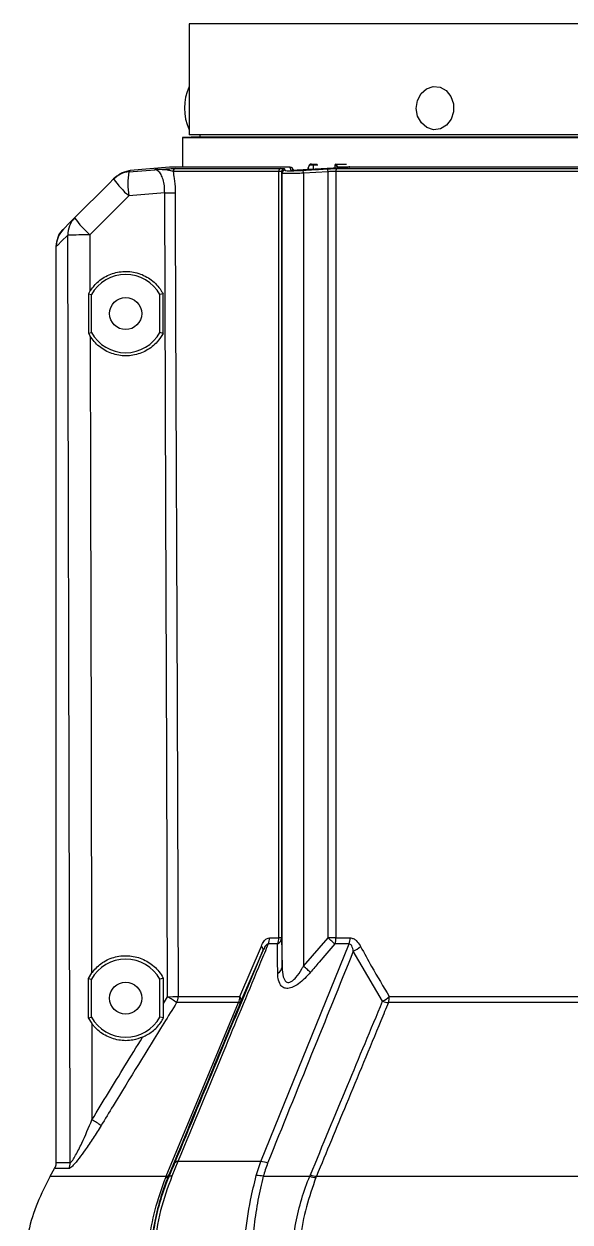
# Model space of a CAD drawing. Extents: x 16.7 to 113.1, y 4.5 to 84.5.
# Drawn here: x 50.6 to 53.39, y 15.96 to 22.09 of the extents above; entities that cross this region are included whole.
import ezdxf

# ---------------------------------------------------------------- set-up
doc = ezdxf.new("R2010")
doc.units = 0
doc.header["$MEASUREMENT"] = 0
doc.layers.add('OBJECT', color=7, linetype='CONTINUOUS')

msp = doc.modelspace()

# ---------------------------------------------------------------- linework, layer by layer
at = {"layer": 'OBJECT'}
for p, q in [((51.4437, 22.0898), (51.4437, 21.7704)), ((56.4757, 22.0898), (51.4437, 22.0898)), ((51.4438, 21.7692), (51.4438, 21.5498)), ((51.4997, 21.5127), (51.4097, 21.5095)), ((51.4097, 21.5095), (51.4097, 21.3575)), ((51.4097, 21.5095), (53.9397, 21.5095)), ((51.4437, 21.5487), (51.4437, 21.5225)), ((56.4757, 21.5225), (51.4437, 21.5225)), ((51.4997, 21.5225), (51.4997, 21.5127)), ((51.4997, 21.5127), (53.9397, 21.5127)), ((51.142, 21.3398), (51.1001, 21.3286)), ((51.1361, 21.3336), (51.269, 21.3447)), ((51.3435, 21.3575), (51.142, 21.3398)), ((51.9436, 21.3575), (51.3435, 21.3575)), ((51.9446, 21.3575), (51.3448, 21.3575)), ((51.9024, 21.336), (51.3619, 21.336)), ((51.375, 21.3509), (51.9129, 21.3509)), ((51.9024, 17.417), (51.9024, 21.336)), ((51.9196, 21.3267), (51.9173, 21.3344)), ((51.9173, 21.3344), (51.9173, 17.417)), ((51.9196, 17.2679), (51.9196, 21.3267)), ((51.9662, 21.3397), (51.9609, 21.3561)), ((52.2423, 21.3561), (51.9662, 21.3397)), ((51.9791, 21.3404), (51.9752, 21.3481)), ((52.1545, 21.3343), (52.0286, 21.3268)), ((52.0286, 21.3268), (52.0286, 17.2719)), ((52.0545, 21.3557), (52.0543, 21.3557)), ((52.0545, 21.3449), (52.0545, 21.3584)), ((52.0695, 21.3734), (52.0695, 21.3684)), ((52.0695, 21.3734), (52.0759, 21.3734)), ((52.0791, 21.3684), (52.0695, 21.3684)), ((52.0759, 21.3734), (52.0989, 21.3734)), ((52.0791, 21.3684), (52.0791, 21.3464)), ((52.1024, 21.3684), (52.0791, 21.3684)), ((52.1545, 17.417), (52.1545, 21.3343)), ((52.1895, 21.3684), (52.1895, 21.3529)), ((52.1945, 21.3734), (52.2482, 21.3734)), ((52.1949, 21.336), (52.1949, 17.417)), ((53.4605, 21.336), (52.1949, 21.336)), ((52.2039, 21.3509), (53.463, 21.3509)), ((52.2638, 21.3584), (52.2045, 21.3584)), ((52.2045, 21.3584), (52.2045, 21.3538)), ((52.2638, 21.3584), (52.2638, 21.3603)), ((53.7079, 21.3575), (52.2873, 21.3575)), ((53.708, 21.3575), (52.2881, 21.3575)), ((51.0583, 21.2975), (51.0645, 21.3037)), ((51.3192, 21.2259), (51.1358, 21.2105)), ((50.9365, 21.0112), (50.9372, 20.7228)), ((50.7648, 16.2683), (50.7648, 20.9522)), ((50.9296, 20.7096), (50.9295, 20.5082)), ((50.9372, 20.7228), (50.9296, 20.7096)), ((50.9296, 20.7096), (50.9447, 20.7057)), ((50.9447, 20.5121), (50.9447, 20.7057)), ((51.3111, 20.7098), (51.2947, 20.7057)), ((51.2947, 20.5121), (51.2947, 20.7057)), ((51.3112, 20.5079), (51.3111, 20.7098)), ((50.9295, 20.5082), (50.9447, 20.5121)), ((50.9295, 20.5082), (50.9377, 20.4939)), ((51.3112, 20.5079), (51.2947, 20.5121)), ((51.855, 17.417), (51.9024, 17.417)), ((51.9173, 17.417), (51.9024, 17.417)), ((51.9173, 17.417), (51.9196, 17.2679)), ((52.0286, 17.2719), (52.1545, 17.417)), ((52.1949, 17.417), (52.1545, 17.417)), ((52.1949, 17.417), (52.2672, 17.417)), ((51.7037, 17.117), (51.8136, 17.375)), ((51.8215, 17.3508), (51.709, 17.0928)), ((51.8113, 16.2729), (52.262, 17.386)), ((51.8961, 17.386), (51.8486, 17.386)), ((52.262, 17.386), (52.1895, 17.386)), ((52.4337, 17.0932), (52.2835, 17.3491)), ((50.9455, 17.2376), (50.9282, 17.2099)), ((50.9282, 17.2099), (50.9281, 17.0079)), ((50.9282, 17.2099), (50.9447, 17.2057)), ((50.9447, 17.0121), (50.9447, 17.2057)), ((51.3125, 17.2102), (51.2947, 17.2057)), ((51.2947, 17.0121), (51.2947, 17.2057)), ((51.3125, 17.0809), (51.3125, 17.2102)), ((51.3125, 17.0809), (51.3345, 17.1163)), ((51.388, 17.117), (51.7037, 17.117)), ((52.4678, 17.117), (53.4605, 17.117)), ((51.3274, 16.1979), (51.6967, 17.086)), ((51.6967, 17.086), (51.3802, 17.086)), ((53.459, 17.086), (52.4632, 17.086)), ((50.9281, 17.0079), (50.9447, 17.0121)), ((50.9281, 17.0079), (50.9461, 16.9792)), ((50.9461, 16.9792), (50.9474, 16.4872)), ((51.3131, 17.0074), (51.2947, 17.0121)), ((50.7338, 16.1979), (50.7565, 16.2373)), ((50.8285, 16.2373), (50.7565, 16.2373)), ((50.7648, 16.2683), (50.8366, 16.2683)), ((51.3867, 16.2729), (51.3561, 16.1991)), ((51.8113, 16.2729), (51.3867, 16.2729)), ((51.7874, 16.2013), (51.8113, 16.2729)), ((50.7338, 16.1979), (51.3274, 16.1979)), ((51.3246, 16.1913), (51.3274, 16.1979)), ((51.3417, 16.1961), (51.3378, 16.1978)), ((51.8231, 16.1979), (52.0613, 16.1979)), ((52.0953, 16.1979), (52.0925, 16.1911)), ((52.0953, 16.1979), (55.8242, 16.1979))]:
    msp.add_line(p, q, dxfattribs=at)
at = {"layer": 'OBJECT', "flags": 128}
for points in [[(52.7962, 21.6812), (52.7966, 21.6404), (52.7842, 21.6022), (52.7607, 21.5717), (52.7293, 21.5531), (52.6941, 21.5489), (52.66, 21.5596), (52.6316, 21.5838), (52.6127, 21.6183), (52.6058, 21.6583), (52.6119, 21.6984), (52.6301, 21.7334), (52.6581, 21.7583), (52.6919, 21.7699), (52.7271, 21.7666), (52.7589, 21.7489), (52.783, 21.7191), (52.7962, 21.6812)], [(52.0286, 21.3268), (52.0284, 21.3296), (52.0282, 21.3323), (52.0281, 21.3348), (52.028, 21.3371), (52.0278, 21.3389), (52.0278, 21.3404), (52.0277, 21.3413), (52.0277, 21.3417)], [(52.0759, 21.3734), (52.0765, 21.3733), (52.0771, 21.373), (52.0777, 21.3725), (52.0782, 21.3719), (52.0786, 21.3711), (52.0789, 21.3703), (52.079, 21.3693), (52.0791, 21.3684)], [(52.1545, 21.3343), (52.1543, 21.3371), (52.1542, 21.3398), (52.154, 21.3423), (52.1539, 21.3445), (52.1538, 21.3464), (52.1537, 21.3478), (52.1536, 21.3488), (52.1536, 21.3492)], [(52.2045, 21.3584), (52.2019, 21.3601), (52.1993, 21.3618), (52.197, 21.3634), (52.1948, 21.3648), (52.193, 21.366), (52.1915, 21.367), (52.1904, 21.3678), (52.1897, 21.3682), (52.1895, 21.3684)], [(52.1945, 21.3734), (52.1947, 21.3731), (52.1952, 21.3722), (52.1962, 21.3708), (52.1974, 21.369), (52.1989, 21.3667), (52.2006, 21.3641), (52.2025, 21.3613), (52.2045, 21.3584)], [(52.2638, 21.3584), (52.2642, 21.3583), (52.2646, 21.3583), (52.2651, 21.3583), (52.2651, 21.3583)], [(50.859, 21.0982), (51.0355, 21.2747), (51.0583, 21.2975)], [(51.1358, 21.2105), (50.9593, 21.034), (50.9365, 21.0112)], [(51.3345, 17.1163), (51.3299, 18.325), (51.3251, 19.616), (51.3192, 21.2259)], [(51.3731, 21.2266), (51.3736, 21.1026), (51.3753, 20.6066), (51.3825, 18.6228), (51.388, 17.117)], [(50.8014, 21.0406), (50.8087, 21.0478), (50.8279, 21.0671), (50.859, 21.0982)], [(50.8248, 21.0098), (50.7923, 20.9786), (50.7723, 20.9594), (50.7648, 20.9522)], [(50.8366, 16.2683), (50.836, 16.5017), (50.8334, 17.5016), (50.8248, 21.0098)], [(50.9377, 20.4939), (50.9395, 19.7202), (50.9426, 18.4293), (50.9455, 17.2376)], [(52.1895, 17.386), (52.1861, 17.389), (52.1823, 17.3924), (52.1781, 17.3961), (52.1737, 17.4), (52.1691, 17.404), (52.1643, 17.4083), (52.1594, 17.4126), (52.1545, 17.417)], [(52.0649, 17.2409), (52.0614, 17.2439), (52.0575, 17.2473), (52.0532, 17.2509), (52.0487, 17.2548), (52.0439, 17.2589), (52.0389, 17.2632), (52.0338, 17.2675), (52.0286, 17.2719)]]:
    msp.add_lwpolyline(points, dxfattribs=at)
at = {"layer": 'OBJECT'}
for centre in [(51.1197, 20.6089), (51.1197, 17.1089)]:
    msp.add_circle(centre, 0.082, dxfattribs=at)
for centre, radius, start, end in [((51.7008, 21.6595), 0.28, 156.64122, 203.35878), ((51.1467, 21.2092), 0.1249, 94.86237, 134.99879), ((51.5104, 21.2713), 0.3794, 170.55032, 189.22113), ((51.3766, 21.3362), 0.0148, 96.30283, 180.99776), ((51.9164, 21.3374), 0.014, 104.52164, 185.73154), ((51.9323, 21.3344), 0.015, 93.76063, 179.8957), ((51.9346, 21.3267), 0.015, 93.6369, 179.88811), ((51.9619, 21.3412), 0.015, 27.4218, 93.87646), ((52.0542, 21.3586), 0.000337, 277.91974, 308.42768), ((52.0695, 21.3584), 0.015, 90, 180), ((52.1945, 21.3684), 0.005, 90, 180), ((52.2087, 21.3379), 0.0139, 110.3895, 187.86543), ((51.4931, 21.6069), 0.5337, 215.4392, 227.96982), ((51.3184, 23.3406), 2.1148, 270.02164, 271.48167), ((50.943, 21.0148), 0.1184, 135.20807, 182.41528), ((51.2939, 21.4077), 0.5338, 215.44029, 227.96873), ((50.9266, 17.4078), 3.6034, 89.84163, 91.61883), ((51.1197, 20.6089), 0.2, 28.95502, 151.04498), ((51.1197, 20.6089), 0.2, 208.95502, 331.04498), ((51.779, 17.4167), 0.076, 336.19606, 0.25052), ((51.8788, 17.4205), 0.0386, 296.60954, 354.77237), ((51.825, 17.4166), 0.0775, 336.7005, 0.26249), ((52.1063, 17.4165), 0.0886, 339.8559, 0.31267), ((52.1752, 17.4165), 0.092, 340.64592, 0.3185), ((51.7965, 17.3561), 0.0255, 348.06388, 48.00627), ((52.214, 17.5), 0.1662, 294.72109, 310.09455), ((51.1197, 17.1089), 0.2, 28.95502, 151.04498), ((51.8815, 17.2719), 0.0383, 294.17359, 354.05326), ((51.3326, 19.2948), 2.1785, 270.05074, 271.45905), ((50.9921, 16.5509), 0.661, 54.05203, 58.802), ((51.3236, 17.1169), 0.0645, 331.34448, 0.07208), ((51.632, 17.1167), 0.0717, 334.60112, 0.20451), ((51.6963, 17.1013), 0.0153, 271.57541, 326.33389), ((51.6836, 17.0998), 0.0264, 344.53139, 40.45276), ((52.3507, 17.2485), 0.1761, 298.0935, 311.67913), ((52.4799, 17.2195), 0.1345, 249.87772, 262.87736), ((52.3646, 17.1164), 0.1032, 342.86222, 0.32442), ((51.1197, 17.1089), 0.2, 208.95502, 331.04498), ((50.627, 15.9464), 0.6287, 54.3134, 59.3626), ((50.7735, 16.2683), 0.0631, 330.61051, 0.03455), ((51.3849, 16.2553), 0.0178, 84.12585, 142.71793), ((51.8025, 16.1465), 0.1268, 70.07087, 85.995), ((51.3251, 16.2068), 0.0155, 268.12942, 324.61069), ((51.3275, 16.2139), 0.016, 269.44574, 325.47449), ((51.3516, 16.1844), 0.0153, 73.02969, 130.12574), ((51.793, 16.0719), 0.1296, 76.5654, 92.45443), ((52.1053, 16.3235), 0.133, 250.69122, 264.46884), ((52.1099, 16.3299), 0.1328, 249.8858, 263.66621)]:
    msp.add_arc(centre, radius, start, end, dxfattribs=at)
for centre, major_axis, ratio, start_param, end_param in [((53.9778, 21.6162), (2.0916, 4.3755), 0.34326, 1.792197, 1.794722), ((52.0695, 21.3584), (0.015, 0), 0.666667, 1.570796, 3.141593)]:
    msp.add_ellipse(centre, major_axis=major_axis, ratio=ratio, start_param=start_param, end_param=end_param, dxfattribs=at)
for points, knots in [([(51.0645, 21.3037), (51.0759, 21.3131), (51.0985, 21.332), (51.1275, 21.3372), (51.142, 21.3398)], [0, 0, 0, 0, 0.5, 1, 1, 1, 1]), ([(51.142, 21.3398), (51.1418, 21.3396), (51.1413, 21.339), (51.138, 21.3356), (51.1361, 21.3336)], [0, 0, 0, 0, 0.423826, 1, 1, 1, 1]), ([(51.269, 21.3447), (51.2691, 21.3448), (51.2842, 21.3458), (51.3143, 21.3478), (51.3542, 21.3503), (51.3685, 21.3507), (51.375, 21.3509)], [0, 0, 0, 0, 0.002681, 0.34979, 0.701236, 1, 1, 1, 1]), ([(51.3619, 21.336), (51.355, 21.3378), (51.3336, 21.3436), (51.2938, 21.3463), (51.2691, 21.3448), (51.269, 21.3447)], [0, 0, 0, 0, 0.319161, 0.99706, 1, 1, 1, 1]), ([(51.3192, 21.2259), (51.3191, 21.2381), (51.3189, 21.2625), (51.3117, 21.2954), (51.3007, 21.3218), (51.2857, 21.3412), (51.2748, 21.3435), (51.269, 21.3447)], [0, 0, 0, 0, 0.182197, 0.364244, 0.551045, 0.759195, 1, 1, 1, 1]), ([(51.3619, 21.336), (51.3641, 21.3244), (51.3696, 21.2964), (51.3728, 21.2572), (51.3731, 21.2318), (51.3731, 21.2266)], [0, 0, 0, 0, 0.355603, 0.866053, 1, 1, 1, 1]), ([(51.9173, 21.3344), (51.9165, 21.3348), (51.915, 21.3357), (51.9067, 21.3359), (51.9024, 21.336)], [0, 0, 0, 0, 0.487934, 1, 1, 1, 1]), ([(51.9129, 21.3509), (51.9179, 21.3508), (51.9283, 21.3507), (51.9303, 21.3498), (51.9313, 21.3493)], [0, 0, 0, 0, 0.488111, 1, 1, 1, 1]), ([(52.0286, 21.3268), (52.0163, 21.3262), (51.9919, 21.3251), (51.9592, 21.3244), (51.9346, 21.3245), (51.9217, 21.3254), (51.9202, 21.3263), (51.9196, 21.3267)], [0, 0, 0, 0, 0.216873, 0.43376, 0.650333, 0.866771, 1, 1, 1, 1]), ([(51.9313, 21.3493), (51.9315, 21.3488), (51.9323, 21.3462), (51.933, 21.3436), (51.9336, 21.3416)], [0, 0, 0, 0, 0.226059, 1, 1, 1, 1]), ([(51.9336, 21.3416), (51.9349, 21.3411), (51.9373, 21.34), (51.954, 21.3393), (51.9781, 21.3395), (52.0042, 21.3404), (52.0212, 21.3414), (52.0277, 21.3417)], [0, 0, 0, 0, 0.2168006, 0.433616, 0.650077, 0.866405, 1, 1, 1, 1]), ([(51.975, 21.348), (51.9749, 21.3484), (51.9742, 21.3502), (51.9719, 21.3525), (51.969, 21.3546), (51.9664, 21.3557), (51.9638, 21.3564), (51.9591, 21.3572), (51.9523, 21.3575), (51.9434, 21.3575), (51.9399, 21.3575)], [0, 0, 0, 0, 0.023204, 0.091543, 0.152834, 0.209867, 0.273933, 0.382645, 0.758855, 1, 1, 1, 1]), ([(51.9609, 21.3561), (51.9599, 21.3565), (51.9578, 21.3573), (51.9484, 21.3574), (51.9436, 21.3575)], [0, 0, 0, 0, 0.494, 1, 1, 1, 1]), ([(51.9752, 21.3481), (51.9759, 21.346), (51.9767, 21.3435), (51.9776, 21.3408), (51.9777, 21.3403)], [0, 0, 0, 0, 0.807652, 1, 1, 1, 1]), ([(52.0277, 21.3417), (52.0376, 21.3424), (52.0796, 21.3449), (52.1216, 21.3473), (52.1536, 21.3492)], [0, 0, 0, 0, 0.237767, 1, 1, 1, 1]), ([(52.0546, 21.3603), (52.0546, 21.3602), (52.0546, 21.3602), (52.0545, 21.3602), (52.0544, 21.3602)], [0, 0, 0, 0, 0.358883, 1, 1, 1, 1]), ([(52.0545, 21.3604), (52.0545, 21.3604), (52.0546, 21.3603), (52.0546, 21.3603), (52.0546, 21.3603)], [0, 0, 0, 0, 0.635959, 1, 1, 1, 1]), ([(52.1536, 21.3492), (52.1623, 21.3497), (52.1807, 21.3507), (52.1959, 21.3508), (52.2039, 21.3509)], [0, 0, 0, 0, 0.474046, 1, 1, 1, 1]), ([(52.1949, 21.336), (52.1892, 21.3359), (52.1779, 21.3357), (52.163, 21.3349), (52.1553, 21.3343), (52.1545, 21.3343)], [0, 0, 0, 0, 0.471918, 0.943784, 1, 1, 1, 1]), ([(52.2873, 21.3575), (52.2807, 21.3574), (52.2672, 21.3573), (52.2507, 21.3565), (52.2423, 21.3561)], [0, 0, 0, 0, 0.487699, 1, 1, 1, 1]), ([(52.2638, 21.3603), (52.2639, 21.3612), (52.2639, 21.3621), (52.2641, 21.3629), (52.2641, 21.3629)], [0, 0, 0, 0, 0.985016, 1, 1, 1, 1]), ([(52.2638, 21.3603), (52.2639, 21.3603), (52.2643, 21.3603), (52.2646, 21.3604), (52.2649, 21.3604)], [0, 0, 0, 0, 0.363938, 1, 1, 1, 1]), ([(52.2649, 21.3602), (52.2647, 21.3602), (52.2643, 21.3602), (52.2639, 21.3602), (52.2638, 21.3603)], [0, 0, 0, 0, 0.641737, 1, 1, 1, 1]), ([(50.8014, 21.0406), (50.7912, 21.0277), (50.7721, 21.0037), (50.7651, 20.9708), (50.7648, 20.9545), (50.7648, 20.9522)], [0, 0, 0, 0, 0.499397, 0.929176, 1, 1, 1, 1]), ([(50.7648, 20.9522), (50.7666, 20.9685), (50.7701, 20.9989), (50.7885, 21.0272), (50.7998, 21.0389), (50.8014, 21.0406)], [0, 0, 0, 0, 0.499401, 0.929163, 1, 1, 1, 1]), ([(50.9372, 20.7228), (50.9488, 20.7385), (50.9747, 20.7737), (51.0335, 20.8106), (51.105, 20.8282), (51.1787, 20.8209), (51.2456, 20.7895), (51.2888, 20.748), (51.3061, 20.7184), (51.3111, 20.7098)], [0, 0, 0, 0, 0.128648, 0.288962, 0.449731, 0.611042, 0.772603, 0.934008, 1, 1, 1, 1]), ([(51.3112, 20.5079), (51.3019, 20.4931), (51.2799, 20.4578), (51.2268, 20.4166), (51.1575, 20.392), (51.0834, 20.3919), (51.0138, 20.4166), (50.9652, 20.4547), (50.9445, 20.4843), (50.9377, 20.4939)], [0, 0, 0, 0, 0.115333, 0.275775, 0.436647, 0.598106, 0.75992, 0.921699, 1, 1, 1, 1]), ([(51.8136, 17.375), (51.8177, 17.3835), (51.8251, 17.3988), (51.8397, 17.4141), (51.8501, 17.4161), (51.855, 17.417)], [0, 0, 0, 0, 0.395773, 0.712486, 1, 1, 1, 1]), ([(52.2672, 17.417), (52.2728, 17.4162), (52.2841, 17.4147), (52.3023, 17.4014), (52.3139, 17.3859), (52.3202, 17.3746), (52.3211, 17.3729)], [0, 0, 0, 0, 0.254855, 0.5086304, 0.9285912, 1, 1, 1, 1]), ([(51.3708, 16.266), (51.4476, 16.4516), (51.5975, 16.8132), (51.7481, 17.1748), (51.8215, 17.3508)], [0, 0, 0, 0, 0.513008, 1, 1, 1, 1]), ([(51.8486, 17.386), (51.8357, 17.355), (51.7633, 17.181), (51.609, 16.81), (51.4683, 16.4699), (51.3867, 16.2729)], [0, 0, 0, 0, 0.083466, 0.469044, 1, 1, 1, 1]), ([(51.8486, 17.386), (51.8471, 17.3858), (51.8443, 17.3855), (51.839, 17.3815), (51.8305, 17.3707), (51.8252, 17.359), (51.8215, 17.3508)], [0, 0, 0, 0, 0.128046, 0.255389, 0.479323, 1, 1, 1, 1]), ([(52.2835, 17.3491), (52.2127, 17.1733), (52.067, 16.8122), (51.9207, 16.4511), (51.8457, 16.2657)], [0, 0, 0, 0, 0.486656, 1, 1, 1, 1]), ([(51.8972, 17.2369), (51.8969, 17.2682), (51.8966, 17.3182), (51.8963, 17.3675), (51.8961, 17.386)], [0, 0, 0, 0, 0.624895, 1, 1, 1, 1]), ([(52.1895, 17.386), (52.1624, 17.3548), (52.1206, 17.3067), (52.0794, 17.258), (52.0649, 17.2409)], [0, 0, 0, 0, 0.648493, 1, 1, 1, 1]), ([(52.2835, 17.3491), (52.2818, 17.3587), (52.2795, 17.3709), (52.2719, 17.382), (52.2671, 17.3857), (52.2634, 17.3859), (52.262, 17.386)], [0, 0, 0, 0, 0.580895, 0.740073, 0.900893, 1, 1, 1, 1]), ([(52.3211, 17.3729), (52.3396, 17.3387), (52.3864, 17.2523), (52.4372, 17.1679), (52.4678, 17.117)], [0, 0, 0, 0, 0.396331, 1, 1, 1, 1]), ([(50.9455, 17.2376), (50.9605, 17.2545), (50.9918, 17.2898), (51.0579, 17.3209), (51.1314, 17.3299), (51.2042, 17.3137), (51.2674, 17.2743), (51.2996, 17.2342), (51.3118, 17.2114), (51.3125, 17.2102)], [0, 0, 0, 0, 0.15394, 0.320562, 0.487663, 0.655244, 0.822937, 0.990327, 1, 1, 1, 1]), ([(52.0649, 17.2409), (52.0455, 17.2197), (52.0179, 17.1897), (51.9761, 17.1644), (51.9489, 17.1566), (51.9261, 17.1607), (51.9078, 17.1775), (51.8986, 17.2048), (51.8976, 17.2275), (51.8972, 17.2369)], [0, 0, 0, 0, 0.269459, 0.381209, 0.493906, 0.593567, 0.708386, 0.879635, 1, 1, 1, 1]), ([(51.9196, 17.2679), (51.9204, 17.2505), (51.9214, 17.227), (51.9306, 17.2029), (51.9386, 17.1928), (51.9488, 17.1887), (51.96, 17.1901), (51.9746, 17.1982), (51.9968, 17.2201), (52.0147, 17.247), (52.026, 17.2673), (52.0286, 17.2719)], [0, 0, 0, 0, 0.248555, 0.333334, 0.418737, 0.477067, 0.535602, 0.604492, 0.713168, 0.934337, 1, 1, 1, 1]), ([(51.709, 17.0928), (51.6492, 16.9489), (51.5262, 16.6531), (51.4036, 16.357), (51.3407, 16.2049)], [0, 0, 0, 0, 0.486388, 1, 1, 1, 1]), ([(52.0643, 16.2052), (52.1275, 16.3575), (52.2504, 16.6536), (52.3737, 16.9494), (52.4337, 17.0932)], [0, 0, 0, 0, 0.514049, 1, 1, 1, 1]), ([(51.3802, 17.086), (51.3584, 17.0509), (51.2497, 16.8753), (51.1209, 16.6655), (51.0143, 16.4907), (50.9937, 16.457)], [0, 0, 0, 0, 0.167872, 0.839364, 1, 1, 1, 1]), ([(51.3131, 17.0074), (51.3129, 17.0212), (51.3126, 17.0449), (51.3125, 17.0702), (51.3125, 17.0809)], [0, 0, 0, 0, 0.5799621, 1, 1, 1, 1]), ([(52.4632, 17.086), (52.4504, 17.0552), (52.3785, 16.8819), (52.2558, 16.5859), (52.146, 16.3206), (52.0953, 16.1979)], [0, 0, 0, 0, 0.104198, 0.585846, 1, 1, 1, 1]), ([(51.2064, 16.9093), (51.1901, 16.9037), (51.1508, 16.8899), (51.0831, 16.8908), (51.0131, 16.9152), (50.9689, 16.9502), (50.9499, 16.9743), (50.9461, 16.9792)], [0, 0, 0, 0, 0.17772, 0.430152, 0.683138, 0.93607, 1, 1, 1, 1]), ([(51.2064, 16.9093), (51.2234, 16.9183), (51.2592, 16.9371), (51.2934, 16.9732), (51.3086, 16.9997), (51.3131, 17.0074)], [0, 0, 0, 0, 0.388576, 0.820972, 1, 1, 1, 1]), ([(50.9474, 16.4872), (51.0034, 16.579), (51.0895, 16.7198), (51.1762, 16.8603), (51.2064, 16.9093)], [0, 0, 0, 0, 0.65133, 1, 1, 1, 1]), ([(50.8366, 16.2683), (50.8381, 16.2689), (50.8414, 16.2702), (50.851, 16.2828), (50.8695, 16.314), (50.9039, 16.3836), (50.9304, 16.4469), (50.9474, 16.4872)], [0, 0, 0, 0, 0.062411, 0.139207, 0.265334, 0.530912, 1, 1, 1, 1]), ([(50.9937, 16.457), (50.9805, 16.4356), (50.954, 16.3928), (50.9159, 16.3364), (50.8811, 16.2887), (50.8547, 16.2569), (50.8366, 16.2398), (50.831, 16.2381), (50.8285, 16.2373)], [0, 0, 0, 0, 0.227374, 0.454239, 0.628217, 0.803358, 0.912624, 1, 1, 1, 1]), ([(50.7565, 16.2373), (50.7595, 16.2437), (50.7641, 16.2536), (50.7646, 16.2644), (50.7648, 16.2683)], [0, 0, 0, 0, 0.643557, 1, 1, 1, 1]), ([(51.3417, 16.1961), (51.3417, 16.1961), (51.3518, 16.2196), (51.3613, 16.2428), (51.3708, 16.266)], [0, 0, 0, 0, 0.000029, 1, 1, 1, 1]), ([(51.8457, 16.2657), (51.8375, 16.2426), (51.8293, 16.2195), (51.8231, 16.1979), (51.8231, 16.1979)], [0, 0, 0, 0, 0.9999682, 1, 1, 1, 1]), ([(50.7338, 16.1979), (50.7107, 16.1534), (50.664, 16.0633), (50.6124, 15.8953), (50.6044, 15.7709), (50.5998, 15.6979)], [0, 0, 0, 0, 0.287513, 0.581795, 1, 1, 1, 1]), ([(51.2302, 15.6979), (51.2322, 15.7528), (51.2362, 15.8642), (51.2672, 16.0323), (51.305, 16.1371), (51.3246, 16.1913)], [0, 0, 0, 0, 0.3191048, 0.6474945, 1, 1, 1, 1]), ([(51.3378, 16.1978), (51.3378, 16.1978), (51.3208, 16.1583), (51.2943, 16.0802), (51.2636, 15.9544), (51.2459, 15.8266), (51.2418, 15.7408), (51.2418, 15.6979), (51.2418, 15.6979)], [0, 0, 0, 0, 0.0000044, 0.254675, 0.509348, 0.7546722, 0.9999955, 1, 1, 1, 1]), ([(51.2455, 15.6979), (51.2455, 15.6979), (51.2455, 15.7424), (51.2498, 15.8313), (51.2686, 15.96), (51.299, 16.082), (51.326, 16.1593), (51.3417, 16.1961), (51.3417, 16.1961)], [0, 0, 0, 0, 0.000005, 0.2589, 0.517796, 0.758901, 0.999996, 1, 1, 1, 1]), ([(51.3561, 16.1991), (51.3351, 16.141), (51.2926, 16.023), (51.2644, 15.8522), (51.2611, 15.7426), (51.2598, 15.6979)], [0, 0, 0, 0, 0.3653922, 0.741453, 1, 1, 1, 1]), ([(51.3407, 16.2049), (51.3397, 16.2024), (51.3387, 16.2), (51.3378, 16.1978), (51.3378, 16.1978)], [0, 0, 0, 0, 0.99969, 1, 1, 1, 1]), ([(51.7217, 15.6979), (51.7235, 15.7612), (51.7272, 15.8896), (51.7526, 16.0592), (51.7773, 16.16), (51.7874, 16.2013)], [0, 0, 0, 0, 0.364471, 0.739445, 1, 1, 1, 1]), ([(51.8231, 16.1979), (51.8231, 16.1979), (51.8127, 16.1563), (51.7954, 16.0774), (51.7755, 15.9508), (51.7638, 15.8243), (51.7612, 15.74), (51.7612, 15.6979), (51.7612, 15.6979)], [0, 0, 0, 0, 0.000005, 0.255831, 0.511647, 0.755821, 0.999995, 1, 1, 1, 1]), ([(51.9646, 15.6979), (51.9646, 15.6979), (51.9646, 15.742), (51.9688, 15.8303), (51.9876, 15.9598), (52.0179, 16.0822), (52.0463, 16.1628), (52.0613, 16.1979), (52.0613, 16.1979)], [0, 0, 0, 0, 0.000004, 0.252523, 0.505041, 0.752516, 0.999995, 1, 1, 1, 1]), ([(52.0925, 16.1911), (52.0751, 16.1421), (52.0399, 16.0428), (52.0076, 15.8755), (52.0031, 15.7585), (52.0008, 15.6979)], [0, 0, 0, 0, 0.319293, 0.647815, 1, 1, 1, 1]), ([(52.0613, 16.1979), (52.0613, 16.1979), (52.0622, 16.2005), (52.0633, 16.2029), (52.0643, 16.2052)], [0, 0, 0, 0, 0.000268, 1, 1, 1, 1])]:
    msp.add_open_spline(points, degree=3, knots=knots, dxfattribs=at)

doc.saveas('drawing.dxf')
